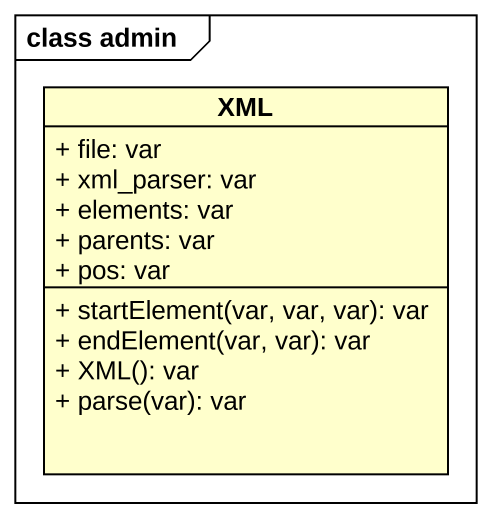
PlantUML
@startuml
mainframe class admin
hide circle
hide empty members
skinparam classAttributeIconSize 0
class XML {
  + file: var
  + xml_parser: var
  + elements: var
  + parents: var
  + pos: var
  + startElement(var, var, var): var
  + endElement(var, var): var
  + XML(): var
  + parse(var): var
}
@enduml
